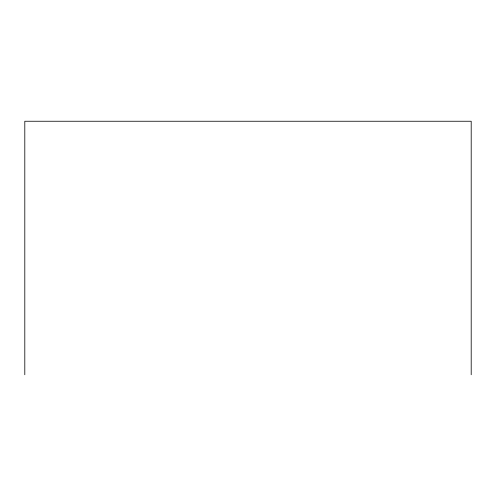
<?xml version="1.0" encoding="UTF-8"?>
<svg xmlns="http://www.w3.org/2000/svg" width="496" height="496" viewBox="0 0 496 496"><rect width="100%" height="100%" fill="white"/><g stroke="black" fill="none" stroke-linecap="round" stroke-linejoin="round"><path stroke-width="0.74" d="M471.2 374.753L471.2 121.247L24.8 121.247L24.8 374.753"/></g></svg>
